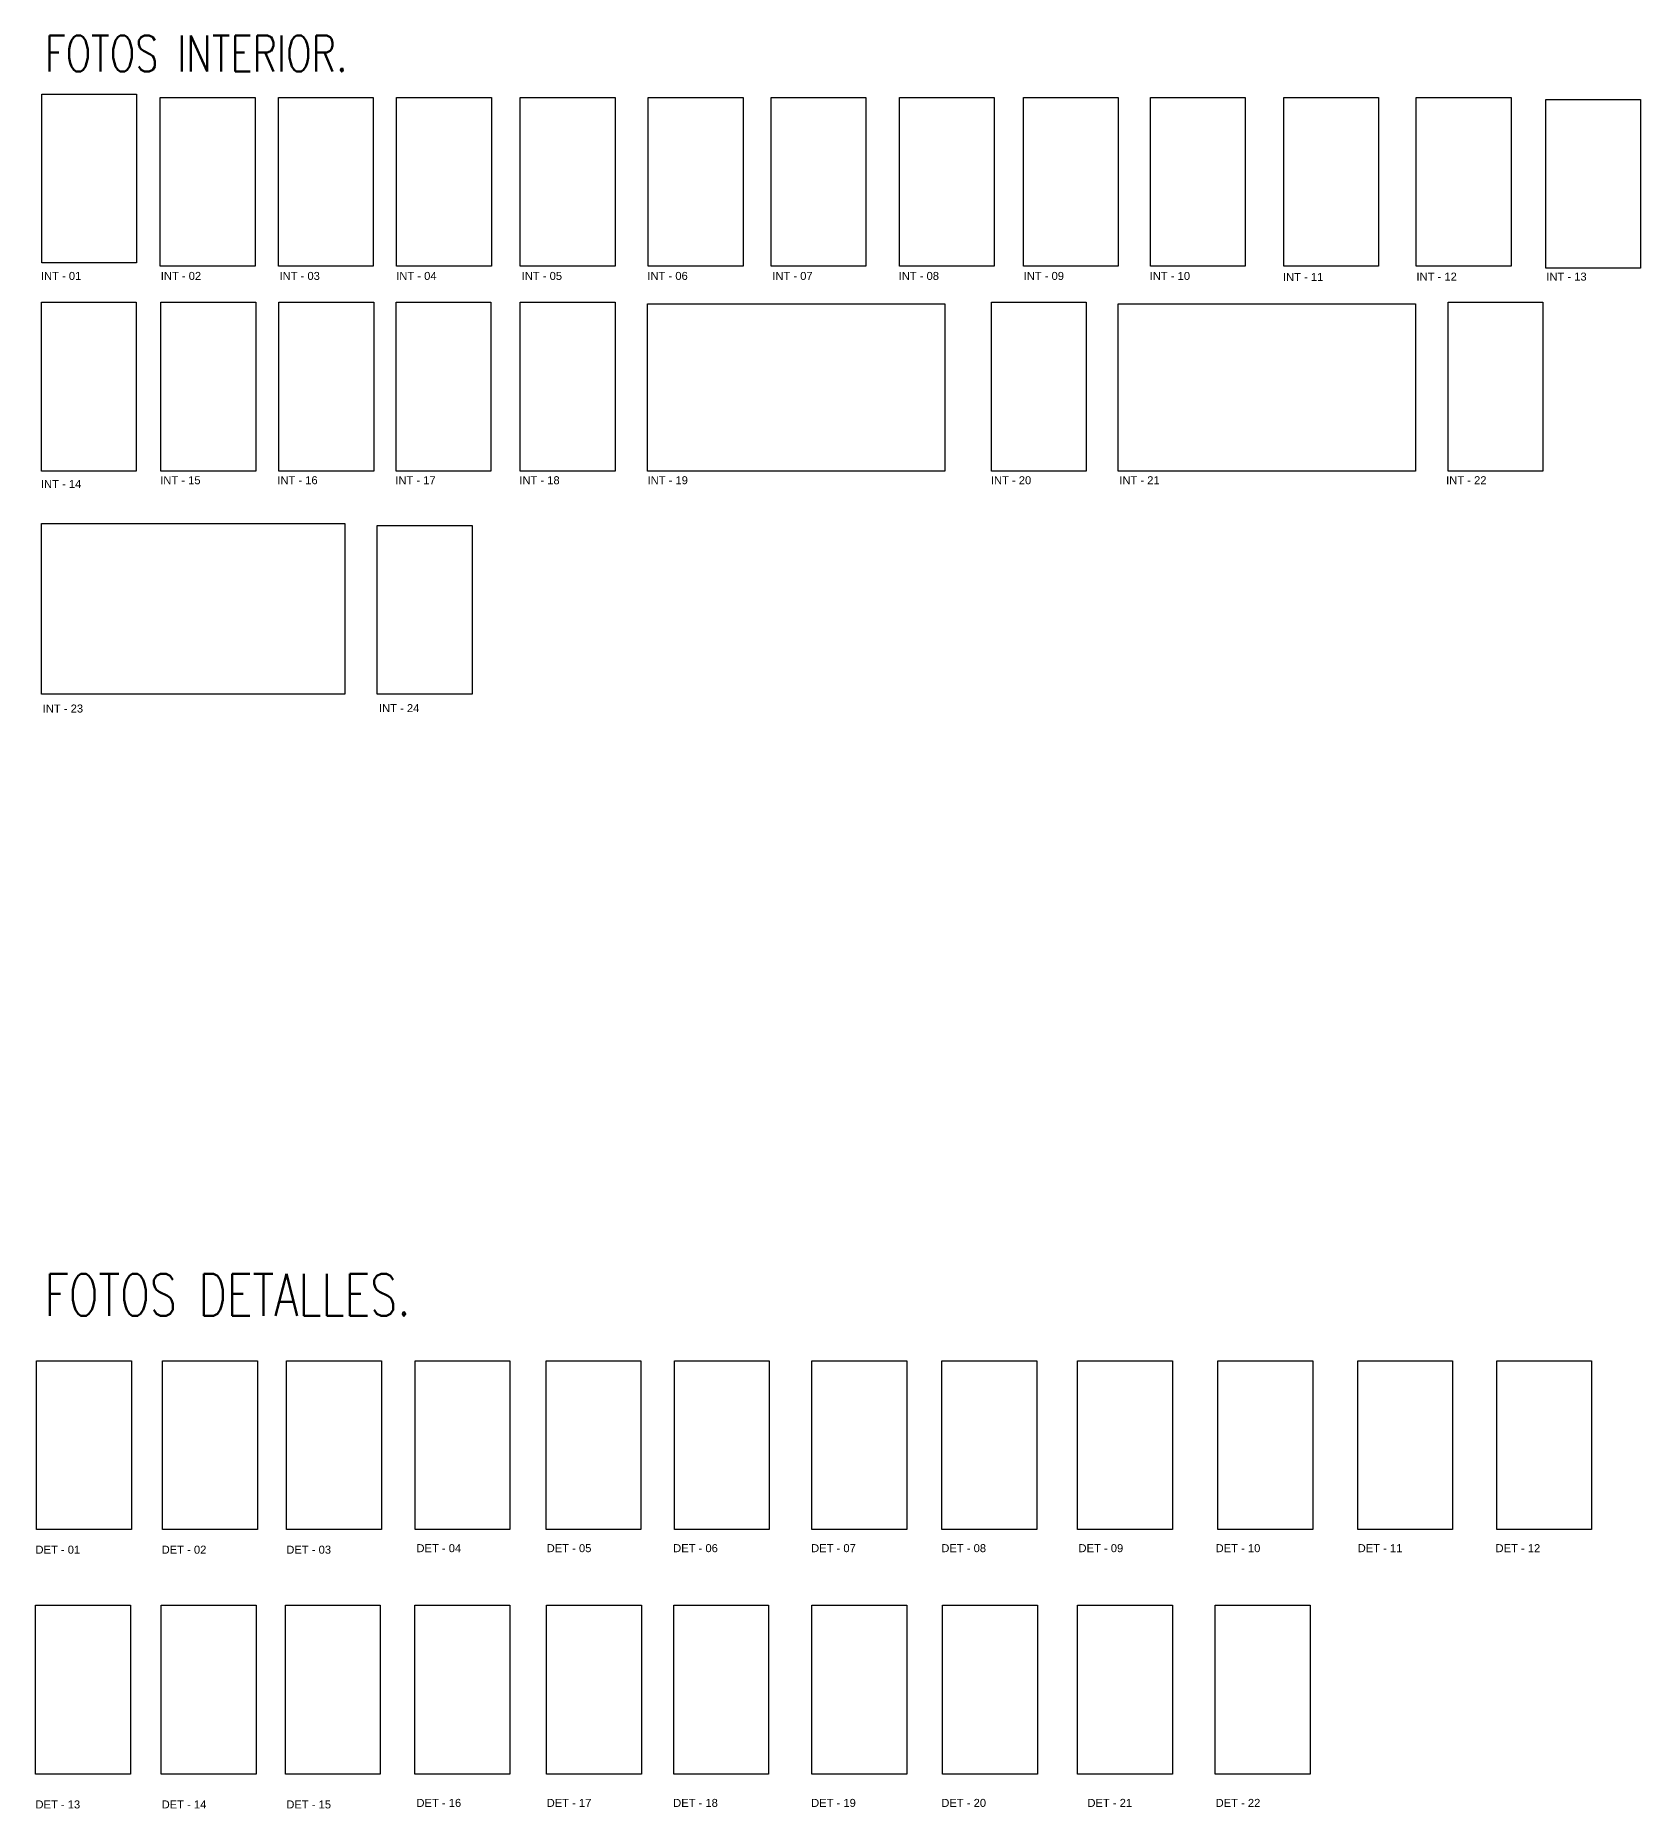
# Model space of a CAD drawing. Header units: millimetres. Extents: x 0 to 21977, y 2 to 7635.
# Drawn here: x 10929.75 to 10955.12, y 3792.52 to 3820.54 of the extents above; entities that cross this region are included whole.
import ezdxf

# ---------------------------------------------------------------- set-up
doc = ezdxf.new("R2010")
doc.units = ezdxf.units.MM
doc.layers.add('IMAGENES', color=141, linetype='Continuous')
doc.styles.add('BBVA_Guadalajara Rastro_FN$0$X-PP-NEW$0$ROMANS', font='romans.shx', dxfattribs={"width": 0.75})
doc.styles.get("Standard").update_dxf_attribs({"font": 'arial.ttf'})
picture_1 = doc.add_image_def('image8.jpg', size_in_pixel=(585, 1040))
picture_2 = doc.add_image_def('image9.jpg', size_in_pixel=(585, 1040))
picture_3 = doc.add_image_def('image10.jpg', size_in_pixel=(585, 1040))
picture_4 = doc.add_image_def('image11.jpg', size_in_pixel=(585, 1040))
picture_5 = doc.add_image_def('image12.jpg', size_in_pixel=(585, 1040))
picture_6 = doc.add_image_def('image13.jpg', size_in_pixel=(585, 1040))
picture_7 = doc.add_image_def('image14.jpg', size_in_pixel=(585, 1040))
picture_8 = doc.add_image_def('image15.jpg', size_in_pixel=(585, 1040))
picture_9 = doc.add_image_def('image16.jpg', size_in_pixel=(585, 1040))
picture_10 = doc.add_image_def('image17.jpg', size_in_pixel=(585, 1040))
picture_11 = doc.add_image_def('image18.jpg', size_in_pixel=(585, 1040))
picture_12 = doc.add_image_def('image19.jpg', size_in_pixel=(585, 1040))
picture_13 = doc.add_image_def('image20.jpg', size_in_pixel=(1040, 585))
picture_14 = doc.add_image_def('image21.jpg', size_in_pixel=(585, 1040))
picture_15 = doc.add_image_def('image22.jpg', size_in_pixel=(585, 1040))
picture_16 = doc.add_image_def('image23.jpg', size_in_pixel=(585, 1040))
picture_17 = doc.add_image_def('image24.jpg', size_in_pixel=(585, 1040))
picture_18 = doc.add_image_def('image25.jpg', size_in_pixel=(585, 1040))
picture_19 = doc.add_image_def('image26.jpg', size_in_pixel=(1040, 585))
picture_20 = doc.add_image_def('image27.jpg', size_in_pixel=(585, 1040))
picture_21 = doc.add_image_def('image28.jpg', size_in_pixel=(1040, 585))
picture_22 = doc.add_image_def('image29.jpg', size_in_pixel=(585, 1040))
picture_23 = doc.add_image_def('image30.jpg', size_in_pixel=(1040, 585))
picture_24 = doc.add_image_def('image31.jpg', size_in_pixel=(585, 1040))
picture_25 = doc.add_image_def('image32.jpg', size_in_pixel=(585, 1040))
picture_26 = doc.add_image_def('image33.jpg', size_in_pixel=(585, 1040))
picture_27 = doc.add_image_def('image34.jpg', size_in_pixel=(585, 1040))
picture_28 = doc.add_image_def('image35.jpg', size_in_pixel=(585, 1040))
picture_29 = doc.add_image_def('image36.jpg', size_in_pixel=(585, 1040))
picture_30 = doc.add_image_def('image37.jpg', size_in_pixel=(585, 1040))
picture_31 = doc.add_image_def('image38.jpg', size_in_pixel=(585, 1040))
picture_32 = doc.add_image_def('image39.jpg', size_in_pixel=(585, 1040))
picture_33 = doc.add_image_def('image40.jpg', size_in_pixel=(585, 1040))
picture_34 = doc.add_image_def('image41.jpg', size_in_pixel=(585, 1040))
picture_35 = doc.add_image_def('image42.jpg', size_in_pixel=(585, 1040))
picture_36 = doc.add_image_def('image43.jpg', size_in_pixel=(585, 1040))
picture_37 = doc.add_image_def('image44.jpg', size_in_pixel=(585, 1040))
picture_38 = doc.add_image_def('image45.jpg', size_in_pixel=(585, 1040))
picture_39 = doc.add_image_def('image46.jpg', size_in_pixel=(585, 1040))
picture_40 = doc.add_image_def('image47.jpg', size_in_pixel=(585, 1040))
picture_41 = doc.add_image_def('image48.jpg', size_in_pixel=(585, 1040))
picture_42 = doc.add_image_def('image49.jpg', size_in_pixel=(585, 1040))
picture_43 = doc.add_image_def('image50.jpg', size_in_pixel=(585, 1040))
picture_44 = doc.add_image_def('image51.jpg', size_in_pixel=(585, 1040))
picture_45 = doc.add_image_def('image52.jpg', size_in_pixel=(585, 1040))

msp = doc.modelspace()

# ---------------------------------------------------------------- texts
at = {"layer": 'IMAGENES', "color": 161, "style": 'BBVA_Guadalajara Rastro_FN$0$X-PP-NEW$0$ROMANS', "width": 0.75}
for s, height, p in [('FOTOS INTERIOR.', 0.57071, (10929.895, 3819.968)), ('FOTOS DETALLES.', 0.66491, (10929.889, 3800.301))]:
    msp.add_text(s, height=height, dxfattribs=at).set_placement(p)
at = {"layer": 'IMAGENES', "color": 150, "true_color": 0x0a85ff}
for s, p in [('INT - 01', (10929.834, 3816.675)), ('INT - 02', (10931.729, 3816.675)), ('INT - 03', (10933.606, 3816.675)), ('INT - 04', (10935.451, 3816.675)), ('INT - 05', (10937.435, 3816.675)), ('INT - 06', (10939.422, 3816.675)), ('INT - 07', (10941.396, 3816.675)), ('INT - 08', (10943.394, 3816.675)), ('INT - 09', (10945.37, 3816.675)), ('INT - 10', (10947.363, 3816.675)), ('INT - 11', (10949.469, 3816.658)), ('INT - 12', (10951.58, 3816.664)), ('INT - 13', (10953.632, 3816.664)), ('INT - 15', (10931.72, 3813.446)), ('INT - 16', (10933.571, 3813.446)), ('INT - 17', (10935.436, 3813.446)), ('INT - 18', (10937.397, 3813.446)), ('INT - 19', (10939.424, 3813.446)), ('INT - 20', (10944.852, 3813.446)), ('INT - 21', (10946.882, 3813.446)), ('INT - 22', (10952.049, 3813.446)), ('INT - 14', (10929.834, 3813.386)), ('INT - 23', (10929.863, 3809.838)), ('INT - 24', (10935.179, 3809.844)), ('DET - 01', (10929.748, 3796.544)), ('DET - 02', (10931.743, 3796.544)), ('DET - 03', (10933.714, 3796.544)), ('DET - 04', (10935.771, 3796.568)), ('DET - 05', (10937.83, 3796.568)), ('DET - 06', (10939.829, 3796.568)), ('DET - 07', (10942.01, 3796.568)), ('DET - 08', (10944.069, 3796.568)), ('DET - 09', (10946.237, 3796.568)), ('DET - 10', (10948.405, 3796.568)), ('DET - 11', (10950.651, 3796.568)), ('DET - 12', (10952.83, 3796.568)), ('DET - 13', (10929.748, 3792.518)), ('DET - 14', (10931.743, 3792.518)), ('DET - 15', (10933.714, 3792.518)), ('DET - 16', (10935.771, 3792.542)), ('DET - 17', (10937.83, 3792.542)), ('DET - 18', (10939.829, 3792.542)), ('DET - 19', (10942.01, 3792.542)), ('DET - 20', (10944.069, 3792.542)), ('DET - 21', (10946.378, 3792.542)), ('DET - 22', (10948.405, 3792.542))]:
    msp.add_text(s, height=0.1265, dxfattribs=at).set_placement(p)

# ---------------------------------------------------------------- pictures from other files: only their frames are drawn
at = {"layer": 'IMAGENES'}
image = msp.add_image(picture_1, insert=(10929.847, 3816.943), size_in_units=(1.5, 2.667), dxfattribs=at)
image.dxf.flags = 7
image = msp.add_image(picture_2, insert=(10931.721, 3816.89), size_in_units=(1.5, 2.667), dxfattribs=at)
image.dxf.flags = 7
image = msp.add_image(picture_3, insert=(10933.589, 3816.89), size_in_units=(1.5, 2.667), dxfattribs=at)
image.dxf.flags = 7
image = msp.add_image(picture_4, insert=(10935.457, 3816.89), size_in_units=(1.5, 2.667), dxfattribs=at)
image.dxf.flags = 7
image = msp.add_image(picture_5, insert=(10937.412, 3816.89), size_in_units=(1.5, 2.667), dxfattribs=at)
image.dxf.flags = 7
image = msp.add_image(picture_6, insert=(10939.434, 3816.89), size_in_units=(1.5, 2.667), dxfattribs=at)
image.dxf.flags = 7
image = msp.add_image(picture_7, insert=(10941.377, 3816.89), size_in_units=(1.5, 2.667), dxfattribs=at)
image.dxf.flags = 7
image = msp.add_image(picture_8, insert=(10943.405, 3816.89), size_in_units=(1.5, 2.667), dxfattribs=at)
image.dxf.flags = 7
image = msp.add_image(picture_9, insert=(10945.366, 3816.89), size_in_units=(1.5, 2.667), dxfattribs=at)
image.dxf.flags = 7
image = msp.add_image(picture_10, insert=(10947.373, 3816.89), size_in_units=(1.5, 2.667), dxfattribs=at)
image.dxf.flags = 7
image = msp.add_image(picture_11, insert=(10949.481, 3816.89), size_in_units=(1.5, 2.667), dxfattribs=at)
image.dxf.flags = 7
image = msp.add_image(picture_12, insert=(10951.577, 3816.89), size_in_units=(1.5, 2.667), dxfattribs=at)
image.dxf.flags = 7
image = msp.add_image(picture_13, insert=(10953.623, 3819.527), size_in_units=(2.667, 1.5), rotation=-90, dxfattribs=at)
image.dxf.flags = 7
image = msp.add_image(picture_14, insert=(10929.841, 3813.655), size_in_units=(1.5, 2.667), dxfattribs=at)
image.dxf.flags = 7
image = msp.add_image(picture_15, insert=(10931.731, 3813.655), size_in_units=(1.5, 2.667), dxfattribs=at)
image.dxf.flags = 7
image = msp.add_image(picture_16, insert=(10933.597, 3813.655), size_in_units=(1.5, 2.667), dxfattribs=at)
image.dxf.flags = 7
image = msp.add_image(picture_17, insert=(10935.448, 3813.655), size_in_units=(1.5, 2.667), dxfattribs=at)
image.dxf.flags = 7
image = msp.add_image(picture_18, insert=(10937.413, 3813.655), size_in_units=(1.5, 2.667), dxfattribs=at)
image.dxf.flags = 7
image = msp.add_image(picture_19, insert=(10939.426, 3813.655), size_in_units=(4.7, 2.644), dxfattribs=at)
image.dxf.flags = 7
image = msp.add_image(picture_20, insert=(10944.861, 3813.655), size_in_units=(1.5, 2.667), dxfattribs=at)
image.dxf.flags = 7
image = msp.add_image(picture_21, insert=(10946.866, 3813.655), size_in_units=(4.7, 2.644), dxfattribs=at)
image.dxf.flags = 7
image = msp.add_image(picture_22, insert=(10952.079, 3813.655), size_in_units=(1.5, 2.667), dxfattribs=at)
image.dxf.flags = 7
image = msp.add_image(picture_23, insert=(10929.841, 3810.128), size_in_units=(4.8, 2.7), dxfattribs=at)
image.dxf.flags = 7
image = msp.add_image(picture_24, insert=(10935.152, 3810.128), size_in_units=(1.5, 2.667), dxfattribs=at)
image.dxf.flags = 7
image = msp.add_image(picture_2, insert=(10929.764, 3796.926), size_in_units=(1.5, 2.667), dxfattribs=at)
image.dxf.flags = 7
image = msp.add_image(picture_25, insert=(10931.758, 3796.926), size_in_units=(1.5, 2.667), dxfattribs=at)
image.dxf.flags = 7
image = msp.add_image(picture_26, insert=(10933.716, 3796.926), size_in_units=(1.5, 2.667), dxfattribs=at)
image.dxf.flags = 7
image = msp.add_image(picture_27, insert=(10935.749, 3796.926), size_in_units=(1.5, 2.667), dxfattribs=at)
image.dxf.flags = 7
image = msp.add_image(picture_28, insert=(10937.82, 3796.926), size_in_units=(1.5, 2.667), dxfattribs=at)
image.dxf.flags = 7
image = msp.add_image(picture_29, insert=(10939.848, 3796.926), size_in_units=(1.5, 2.667), dxfattribs=at)
image.dxf.flags = 7
image = msp.add_image(picture_30, insert=(10942.021, 3796.926), size_in_units=(1.5, 2.667), dxfattribs=at)
image.dxf.flags = 7
image = msp.add_image(picture_31, insert=(10944.076, 3796.926), size_in_units=(1.5, 2.667), dxfattribs=at)
image.dxf.flags = 7
image = msp.add_image(picture_32, insert=(10946.221, 3796.926), size_in_units=(1.5, 2.667), dxfattribs=at)
image.dxf.flags = 7
image = msp.add_image(picture_33, insert=(10948.442, 3796.926), size_in_units=(1.5, 2.667), dxfattribs=at)
image.dxf.flags = 7
image = msp.add_image(picture_34, insert=(10950.651, 3796.926), size_in_units=(1.5, 2.667), dxfattribs=at)
image.dxf.flags = 7
image = msp.add_image(picture_35, insert=(10952.849, 3796.926), size_in_units=(1.5, 2.667), dxfattribs=at)
image.dxf.flags = 7
image = msp.add_image(picture_36, insert=(10929.748, 3793.061), size_in_units=(1.5, 2.667), dxfattribs=at)
image.dxf.flags = 7
image = msp.add_image(picture_37, insert=(10931.735, 3793.061), size_in_units=(1.5, 2.667), dxfattribs=at)
image.dxf.flags = 7
image = msp.add_image(picture_38, insert=(10933.7, 3793.061), size_in_units=(1.5, 2.667), dxfattribs=at)
image.dxf.flags = 7
image = msp.add_image(picture_39, insert=(10935.747, 3793.061), size_in_units=(1.5, 2.667), dxfattribs=at)
image.dxf.flags = 7
image = msp.add_image(picture_40, insert=(10937.828, 3793.061), size_in_units=(1.5, 2.667), dxfattribs=at)
image.dxf.flags = 7
image = msp.add_image(picture_41, insert=(10939.838, 3793.061), size_in_units=(1.5, 2.667), dxfattribs=at)
image.dxf.flags = 7
image = msp.add_image(picture_42, insert=(10942.021, 3793.061), size_in_units=(1.5, 2.667), dxfattribs=at)
image.dxf.flags = 7
image = msp.add_image(picture_43, insert=(10944.087, 3793.061), size_in_units=(1.5, 2.667), dxfattribs=at)
image.dxf.flags = 7
image = msp.add_image(picture_44, insert=(10946.223, 3793.061), size_in_units=(1.5, 2.667), dxfattribs=at)
image.dxf.flags = 7
image = msp.add_image(picture_45, insert=(10948.398, 3793.061), size_in_units=(1.5, 2.667), dxfattribs=at)
image.dxf.flags = 7

doc.saveas('drawing.dxf')
